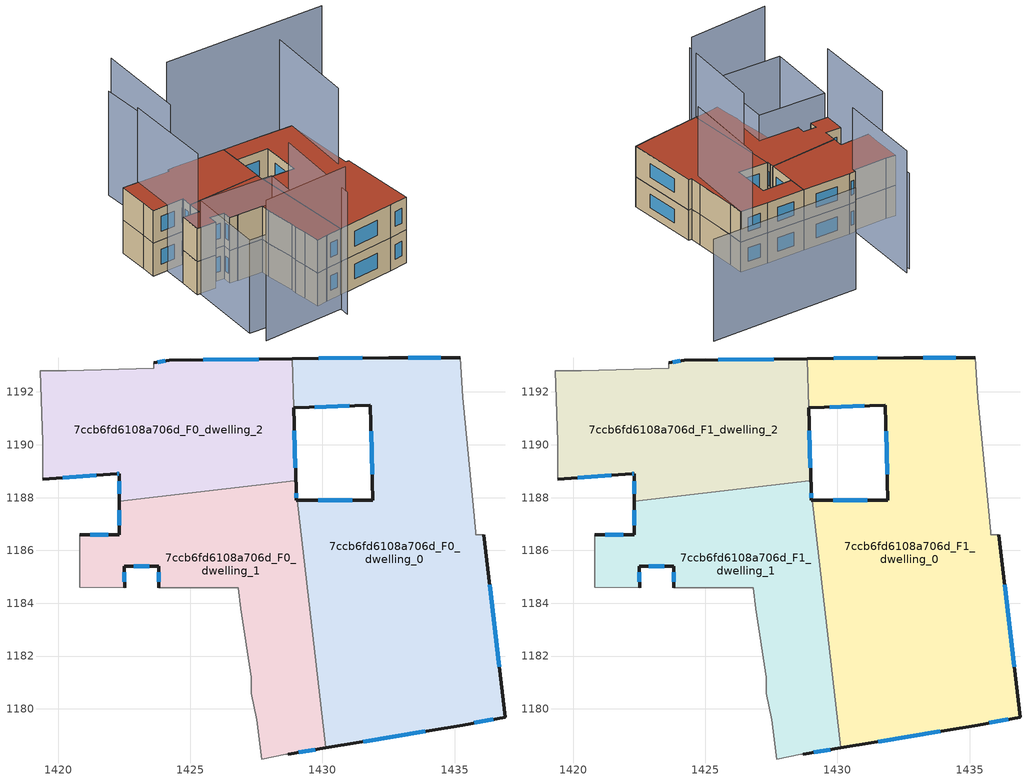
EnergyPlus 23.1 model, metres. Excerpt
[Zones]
7ccb6fd6108a706d_F0_dwelling_0
 floor ground (EU_floor_Construction): 1435.21,1193.3 1435.31,1191.8 1435.71,1187.69 1435.81,1186.69 1435.81,1186.59 1436.11,1186.59 1436.91,1179.69 1435.31,1179.39 1430.12,1178.53 1429.04,1187.89 1431.91,1187.89 1431.81,1191.5 1428.91,1191.4 1428.86,1193.26 1432.51,1193.3 z0
 wall outside (EU_wall_Construction): 1435.21,1193.3 1432.51,1193.3 1428.86,1193.26 / 1430.12,1178.53 1435.31,1179.39 1436.91,1179.69 1436.11,1186.59 / 1428.91,1191.4 1431.81,1191.5 1431.91,1187.89 1429.04,1187.89 z0:3
 wall adiabatic (EU_wall_Construction): 1436.11,1186.59 1435.81,1186.59 1435.81,1186.69 1435.71,1187.69 1435.31,1191.8 1435.21,1193.3 z0:3
 wall to 7ccb6fd6108a706d_F0_dwelling_1 (EU_wall_Construction): 1429.04,1187.89 1430.12,1178.53 z0:3
 wall to 7ccb6fd6108a706d_F0_dwelling_2 (EU_wall_Construction): 1428.86,1193.26 1428.91,1191.4 z0:3
 window (EU_Window_Construction): 1431.51,1193.29 1429.87,1193.27 / 1434.47,1193.3 1433.26,1193.3 / 1436.69,1181.59 1436.33,1184.69 / 1435.75,1179.47 1436.47,1179.6 / 1431.55,1178.76 1433.88,1179.15 / 1431.12,1187.89 1429.83,1187.89 / 1431.84,1190.51 1431.88,1188.89 / 1429.71,1191.43 1431.01,1191.47 z0.83:2.17
7ccb6fd6108a706d_F0_dwelling_1
 floor ground (EU_floor_Construction): 1428.96,1188.63 1429,1188.28 1429.01,1187.89 1429.04,1187.89 1430.12,1178.53 1428.7,1178.29 1428.6,1178.29 1427.7,1178.09 1427.5,1179.59 1427.31,1180.59 1427.31,1181.19 1426.91,1183.79 1426.81,1184.59 1424.6,1184.59 1424.5,1184.59 1423.8,1184.59 1423.8,1185.39 1422.5,1185.4 1422.5,1184.59 1420.8,1184.6 1420.8,1186.6 1422.3,1186.6 1422.3,1187.87 z0
 wall outside (EU_wall_Construction): 1422.5,1184.59 1422.5,1185.4 1423.8,1185.39 1423.8,1184.59 / 1422.3,1187.87 1422.3,1186.6 1420.8,1186.6 / 1429.04,1187.89 1429.01,1187.89 1429,1188.28 / 1428.7,1178.29 1430.12,1178.53 z0:3
 wall adiabatic (EU_wall_Construction): 1423.8,1184.59 1424.5,1184.59 1424.6,1184.59 1426.81,1184.59 1426.91,1183.79 1427.31,1181.19 1427.31,1180.59 1427.5,1179.59 1427.7,1178.09 1428.6,1178.29 1428.7,1178.29 / 1420.8,1186.6 1420.8,1184.6 1422.5,1184.59 z0:3
 wall to 7ccb6fd6108a706d_F0_dwelling_2 (EU_wall_Construction): 1429,1188.28 1428.96,1188.63 1422.3,1187.87 z0:3
 window (EU_Window_Construction): 1423.8,1185.17 1423.8,1184.82 / 1422.86,1185.4 1423.45,1185.4 / 1422.5,1184.82 1422.5,1185.18 / 1421.89,1186.6 1421.22,1186.6 / 1422.3,1187.52 1422.3,1186.95 / 1429,1188 1429,1188.17 / 1429.1,1178.35 1429.73,1178.46 z0.83:2.17
7ccb6fd6108a706d_F0_dwelling_2
 floor ground (EU_floor_Construction): 1428.86,1193.25 1428.91,1191.4 1429,1188.28 1428.96,1188.63 1422.3,1187.87 1422.3,1188.9 1422.2,1188.9 1419.4,1188.7 1419.4,1190.1 1419.3,1192.8 1420.3,1192.8 1423.6,1192.9 1423.6,1193.1 1424.21,1193.2 z0
 wall outside (EU_wall_Construction): 1428.86,1193.25 1424.21,1193.2 1423.6,1193.1 / 1429,1188.28 1428.91,1191.4 / 1419.4,1188.7 1422.2,1188.9 1422.3,1188.9 1422.3,1187.87 z0:3
 wall adiabatic (EU_wall_Construction): 1423.6,1193.1 1423.6,1192.9 1420.3,1192.8 1419.3,1192.8 1419.4,1190.1 1419.4,1188.7 z0:3
 window (EU_Window_Construction): 1424.04,1193.17 1423.77,1193.13 / 1427.58,1193.24 1425.49,1193.22 / 1428.97,1189.14 1428.93,1190.54 / 1422.3,1188.61 1422.3,1188.15 / 1422.23,1188.9 1422.28,1188.9 / 1420.17,1188.75 1421.43,1188.84 z0.83:2.17
7ccb6fd6108a706d_F1_dwelling_0
 floor to 7ccb6fd6108a706d_F0_dwelling_0 (EU_floor_Construction): 1435.21,1193.3 1435.31,1191.8 1435.71,1187.69 1435.81,1186.69 1435.81,1186.59 1436.11,1186.59 1436.91,1179.69 1435.31,1179.39 1430.12,1178.53 1429.04,1187.89 1431.91,1187.89 1431.81,1191.5 1428.91,1191.4 1428.86,1193.26 1432.51,1193.3 z3
 wall outside (EU_wall_Construction): 1435.21,1193.3 1432.51,1193.3 1428.86,1193.26 / 1430.12,1178.53 1435.31,1179.39 1436.91,1179.69 1436.11,1186.59 / 1428.91,1191.4 1431.81,1191.5 1431.91,1187.89 1429.04,1187.89 z3:6
 wall adiabatic (EU_wall_Construction): 1436.11,1186.59 1435.81,1186.59 1435.81,1186.69 1435.71,1187.69 1435.31,1191.8 1435.21,1193.3 z3:6
 wall to 7ccb6fd6108a706d_F1_dwelling_1 (EU_wall_Construction): 1429.04,1187.89 1430.12,1178.53 z3:6
 wall to 7ccb6fd6108a706d_F1_dwelling_2 (EU_wall_Construction): 1428.86,1193.26 1428.91,1191.4 z3:6
 window (EU_Window_Construction): 1431.51,1193.29 1429.87,1193.27 / 1434.47,1193.3 1433.26,1193.3 / 1436.69,1181.59 1436.33,1184.69 / 1435.75,1179.47 1436.47,1179.6 / 1431.55,1178.76 1433.88,1179.15 / 1431.12,1187.89 1429.83,1187.89 / 1431.84,1190.51 1431.88,1188.89 / 1429.71,1191.43 1431.01,1191.47 z3.83:5.17
 roof outside (EU_roof_Construction): 1436.91,1179.69 1436.11,1186.59 1435.81,1186.59 1435.81,1186.69 1435.71,1187.69 1435.31,1191.8 1435.21,1193.3 1432.51,1193.3 1428.86,1193.26 1428.91,1191.4 1431.81,1191.5 1431.91,1187.89 1429.04,1187.89 1430.12,1178.53 1435.31,1179.39 z6
7ccb6fd6108a706d_F1_dwelling_1
 floor to 7ccb6fd6108a706d_F0_dwelling_1 (EU_floor_Construction): 1428.96,1188.63 1429,1188.28 1429.01,1187.89 1429.04,1187.89 1430.12,1178.53 1428.7,1178.29 1428.6,1178.29 1427.7,1178.09 1427.5,1179.59 1427.3,1180.59 1427.3,1181.19 1426.91,1183.79 1426.81,1184.59 1424.6,1184.59 1424.5,1184.59 1423.8,1184.59 1423.8,1185.39 1422.5,1185.4 1422.5,1184.59 1420.8,1184.6 1420.8,1186.6 1422.3,1186.6 1422.3,1187.87 z3
 wall outside (EU_wall_Construction): 1422.5,1184.59 1422.5,1185.4 1423.8,1185.39 1423.8,1184.59 / 1422.3,1187.87 1422.3,1186.6 1420.8,1186.6 / 1429.04,1187.89 1429.01,1187.89 1429,1188.28 / 1428.7,1178.29 1430.12,1178.53 z3:6
 wall adiabatic (EU_wall_Construction): 1423.8,1184.59 1424.5,1184.59 1424.6,1184.59 1426.81,1184.59 1426.91,1183.79 1427.31,1181.19 1427.31,1180.59 1427.5,1179.59 1427.7,1178.09 1428.6,1178.29 1428.7,1178.29 / 1420.8,1186.6 1420.8,1184.6 1422.5,1184.59 z3:6
 wall to 7ccb6fd6108a706d_F1_dwelling_2 (EU_wall_Construction): 1429,1188.28 1428.96,1188.63 1422.3,1187.87 z3:6
 window (EU_Window_Construction): 1423.8,1185.17 1423.8,1184.82 / 1422.86,1185.4 1423.45,1185.4 / 1422.5,1184.82 1422.5,1185.18 / 1421.89,1186.6 1421.22,1186.6 / 1422.3,1187.52 1422.3,1186.95 / 1429,1188 1429,1188.17 / 1429.1,1178.35 1429.73,1178.46 z3.83:5.17
 roof outside (EU_roof_Construction): 1430.12,1178.53 1429.04,1187.89 1429.01,1187.89 1429,1188.28 1428.96,1188.63 1422.3,1187.87 1422.3,1186.6 1420.8,1186.6 1420.8,1184.6 1422.5,1184.59 1422.5,1185.4 1423.8,1185.39 1423.8,1184.59 1424.5,1184.59 1424.6,1184.59 1426.81,1184.59 1426.91,1183.79 1427.31,1181.19 1427.31,1180.59 1427.5,1179.59 1427.7,1178.09 1428.6,1178.29 1428.7,1178.29 z6
7ccb6fd6108a706d_F1_dwelling_2
 floor to 7ccb6fd6108a706d_F0_dwelling_2 (EU_floor_Construction): 1428.86,1193.25 1428.91,1191.4 1429,1188.28 1428.96,1188.63 1422.3,1187.87 1422.3,1188.9 1422.2,1188.9 1419.4,1188.7 1419.4,1190.1 1419.3,1192.8 1420.3,1192.8 1423.6,1192.9 1423.6,1193.1 1424.21,1193.2 z3
 wall outside (EU_wall_Construction): 1428.86,1193.25 1424.21,1193.2 1423.6,1193.1 / 1429,1188.28 1428.91,1191.4 / 1419.4,1188.7 1422.2,1188.9 1422.3,1188.9 1422.3,1187.87 z3:6
 wall adiabatic (EU_wall_Construction): 1423.6,1193.1 1423.6,1192.9 1420.3,1192.8 1419.3,1192.8 1419.4,1190.1 1419.4,1188.7 z3:6
 window (EU_Window_Construction): 1424.04,1193.17 1423.77,1193.13 / 1427.58,1193.24 1425.49,1193.22 / 1428.97,1189.14 1428.93,1190.54 / 1422.3,1188.61 1422.3,1188.15 / 1422.23,1188.9 1422.28,1188.9 / 1420.17,1188.75 1421.43,1188.84 z3.83:5.17
 roof outside (EU_roof_Construction): 1429,1188.28 1428.91,1191.4 1428.86,1193.25 1424.21,1193.2 1423.6,1193.1 1423.6,1192.9 1420.3,1192.8 1419.3,1192.8 1419.4,1190.1 1419.4,1188.7 1422.2,1188.9 1422.3,1188.9 1422.3,1187.87 1428.96,1188.63 z6
shading: 1429.15,1184.45 1428.99,1175.85 z0:11.1; 1420.68,1192.83 1420.84,1184.6 / 1421.55,1175.96 1429.4,1176.79 z0:12.8; 1421.1,1184.59 1427.7,1184.6 / 1427.7,1184.6 1427.7,1177.59 / 1427.7,1177.59 1421.1,1177.59 / 1421.1,1177.59 1421.1,1184.59 z0:8.5; 1435.13,1186.6 1435.23,1195.07 z0:12.9; 1423.51,1200.98 1423.61,1192.74 z0:12.1; 1423.51,1194.1 1423.03,1200.57 z0:9.5; 1443.13,1201.28 1428.58,1200.89 z0:10.1
[Building]
EU S2 Campaign: North Axis=0; Terrain=City; Solar Distribution=FullExterior
[Site:Location]
Lyon-Bron: Latitude=45.75; Longitude=5; Time Zone=1; Elevation=198
[SizingPeriod:WeatherFileDays]
AnnualSizingPeriod: Begin Month=1; Begin Day of Month=1; End Month=12; End Day of Month=31; Day of Week for Start Day=Monday; Use Weather File Daylight Saving Period=No; Use Weather File Rain and Snow Indicators=No
[MATERIAL]
EU_InternalMass_Material: Roughness=MediumRough; Thickness=0.1; Conductivity=1; Density=1800; Specific Heat=900; Thermal Absorptance=0.9; Solar Absorptance=0.7; Visible Absorptance=0.7
[MATERIAL:NOMASS] Roughness=MediumRough; Thermal Absorptance=0.9; Solar Absorptance=0.7; Visible Absorptance=0.7
Name | Thermal Resistance
EU_wall_NoMass | 0.87146
EU_roof_NoMass | 0.842276
EU_floor_NoMass | 0.496999
[WINDOWMATERIAL:SIMPLEGLAZINGSYSTEM]
EU_Window_SimpleGlazing: UFactor=2.2525; Solar Heat Gain Coefficient=0.76; Visible Transmittance=0.76
[CONSTRUCTION]
EU_wall_Construction: EU_wall_NoMass
EU_roof_Construction: EU_roof_NoMass
EU_floor_Construction: EU_floor_NoMass
EU_Window_Construction: EU_Window_SimpleGlazing
EU_InternalMass_Construction: EU_InternalMass_Material
[ZONE] Type=1; Multiplier=1; Ceiling Height=autocalculate; Floor Area=autocalculate; Part of Total Floor Area=Yes
Name | Volume
7ccb6fd6108a706d_F0_dwelling_0 | 255.891
7ccb6fd6108a706d_F1_dwelling_0 | 255.89
7ccb6fd6108a706d_F0_dwelling_1 | 129.576
7ccb6fd6108a706d_F1_dwelling_1 | 129.574
7ccb6fd6108a706d_F0_dwelling_2 | 132.85
7ccb6fd6108a706d_F1_dwelling_2 | 132.814
[INTERNALMASS] Construction=EU_InternalMass_Construction
Name | Zone or ZoneList | Surface Area
7ccb6fd6108a706d_F0_dwelling_0_EU_InternalMass | 7ccb6fd6108a706d_F0_dwelling_0 | 85.2969
7ccb6fd6108a706d_F0_dwelling_1_EU_InternalMass | 7ccb6fd6108a706d_F0_dwelling_1 | 43.1917
7ccb6fd6108a706d_F0_dwelling_2_EU_InternalMass | 7ccb6fd6108a706d_F0_dwelling_2 | 44.2786
7ccb6fd6108a706d_F1_dwelling_0_EU_InternalMass | 7ccb6fd6108a706d_F1_dwelling_0 | 85.2969
7ccb6fd6108a706d_F1_dwelling_1_EU_InternalMass | 7ccb6fd6108a706d_F1_dwelling_1 | 43.1917
7ccb6fd6108a706d_F1_dwelling_2_EU_InternalMass | 7ccb6fd6108a706d_F1_dwelling_2 | 44.2786
[OTHEREQUIPMENT] Fuel Type=Electricity; Design Level Calculation Method=Watts/Area; Power per Zone Floor Area=1; Fraction Latent=0; Fraction Radiant=0; Fraction Lost=0; Carbon Dioxide Generation Rate=0; EndUse Subcategory=EU_Step8_InternalGains
Name | Zone or ZoneList or Space or SpaceList | Schedule
EU_Step8_InternalGain_7ccb6fd6108a706d_F0_dwelling_0_f000 | 7ccb6fd6108a706d_F0_dwelling_0 | EU_Step8_GainSchedule_7ccb6fd6108a706d_F0_dwelling_0_f000
EU_Step8_InternalGain_7ccb6fd6108a706d_F0_dwelling_1_f000 | 7ccb6fd6108a706d_F0_dwelling_1 | EU_Step8_GainSchedule_7ccb6fd6108a706d_F0_dwelling_1_f000
EU_Step8_InternalGain_7ccb6fd6108a706d_F0_dwelling_2_f000 | 7ccb6fd6108a706d_F0_dwelling_2 | EU_Step8_GainSchedule_7ccb6fd6108a706d_F0_dwelling_2_f000
EU_Step8_InternalGain_7ccb6fd6108a706d_F1_dwelling_0_f000 | 7ccb6fd6108a706d_F1_dwelling_0 | EU_Step8_GainSchedule_7ccb6fd6108a706d_F1_dwelling_0_f000
EU_Step8_InternalGain_7ccb6fd6108a706d_F1_dwelling_1_f000 | 7ccb6fd6108a706d_F1_dwelling_1 | EU_Step8_GainSchedule_7ccb6fd6108a706d_F1_dwelling_1_f000
EU_Step8_InternalGain_7ccb6fd6108a706d_F1_dwelling_2_f000 | 7ccb6fd6108a706d_F1_dwelling_2 | EU_Step8_GainSchedule_7ccb6fd6108a706d_F1_dwelling_2_f000
[ZONEVENTILATION:DESIGNFLOWRATE] Schedule=EU_AlwaysOn; Design Flow Rate Calculation Method=AirChanges/Hour; Air Changes per Hour=0.425; Ventilation Type=Natural; Fan Pressure Rise=0; Fan Total Efficiency=1; Constant Term Coefficient=1; Temperature Term Coefficient=0; Velocity Term Coefficient=0; Velocity Squared Term Coefficient=0; Minimum Indoor Temperature=-100; Maximum Indoor Temperature=100; Delta Temperature=-100; Minimum Outdoor Temperature=-100; Maximum Outdoor Temperature=100; Maximum Wind Speed=40
Name | Zone or ZoneList or Space or SpaceList
EU_ConstantAir_7ccb6fd6108a706d_F0_dwelling_0 | 7ccb6fd6108a706d_F0_dwelling_0
EU_ConstantAir_7ccb6fd6108a706d_F0_dwelling_1 | 7ccb6fd6108a706d_F0_dwelling_1
EU_ConstantAir_7ccb6fd6108a706d_F0_dwelling_2 | 7ccb6fd6108a706d_F0_dwelling_2
EU_ConstantAir_7ccb6fd6108a706d_F1_dwelling_0 | 7ccb6fd6108a706d_F1_dwelling_0
EU_ConstantAir_7ccb6fd6108a706d_F1_dwelling_1 | 7ccb6fd6108a706d_F1_dwelling_1
EU_ConstantAir_7ccb6fd6108a706d_F1_dwelling_2 | 7ccb6fd6108a706d_F1_dwelling_2
[HVACTEMPLATE:THERMOSTAT] Constant Heating Setpoint=20; Constant Cooling Setpoint=50
EU_HeatOnly_7ccb6fd6108a706d_F0_dwelling_0; EU_HeatOnly_7ccb6fd6108a706d_F0_dwelling_1; EU_HeatOnly_7ccb6fd6108a706d_F0_dwelling_2; EU_HeatOnly_7ccb6fd6108a706d_F1_dwelling_0; EU_HeatOnly_7ccb6fd6108a706d_F1_dwelling_1; EU_HeatOnly_7ccb6fd6108a706d_F1_dwelling_2
[HVACTEMPLATE:ZONE:IDEALLOADSAIRSYSTEM] System Availability Schedule=EU_AlwaysOn; Maximum Heating Supply Air Temperature=50; Minimum Cooling Supply Air Temperature=13; Maximum Heating Supply Air Humidity Ratio=0.0156; Minimum Cooling Supply Air Humidity Ratio=0.0077; Heating Limit=NoLimit; Cooling Limit=NoLimit; Heating Availability Schedule=EU_AlwaysOn; Cooling Availability Schedule=EU_CoolingOff; Dehumidification Control Type=ConstantSensibleHeatRatio; Cooling Sensible Heat Ratio=0.7; Dehumidification Setpoint=60; Humidification Control Type=None; Humidification Setpoint=30; Outdoor Air Method=None; Outdoor Air Flow Rate per Person=0.00944; Outdoor Air Flow Rate per Zone Floor Area=0; Outdoor Air Flow Rate per Zone=0; Demand Controlled Ventilation Type=None; Outdoor Air Economizer Type=NoEconomizer; Heat Recovery Type=None; Sensible Heat Recovery Effectiveness=0.7; Latent Heat Recovery Effectiveness=0.65
Name | Template Thermostat
7ccb6fd6108a706d_F0_dwelling_0 | EU_HeatOnly_7ccb6fd6108a706d_F0_dwelling_0
7ccb6fd6108a706d_F0_dwelling_1 | EU_HeatOnly_7ccb6fd6108a706d_F0_dwelling_1
7ccb6fd6108a706d_F0_dwelling_2 | EU_HeatOnly_7ccb6fd6108a706d_F0_dwelling_2
7ccb6fd6108a706d_F1_dwelling_0 | EU_HeatOnly_7ccb6fd6108a706d_F1_dwelling_0
7ccb6fd6108a706d_F1_dwelling_1 | EU_HeatOnly_7ccb6fd6108a706d_F1_dwelling_1
7ccb6fd6108a706d_F1_dwelling_2 | EU_HeatOnly_7ccb6fd6108a706d_F1_dwelling_2
[SIZING:ZONE] Zone Cooling Design Supply Air Temperature Input Method=SupplyAirTemperature; Zone Cooling Design Supply Air Temperature=13; Zone Heating Design Supply Air Temperature Input Method=SupplyAirTemperature; Zone Heating Design Supply Air Temperature=50; Zone Cooling Design Supply Air Humidity Ratio=0.008; Zone Heating Design Supply Air Humidity Ratio=0.008; Cooling Design Air Flow Method=DesignDay; Cooling Design Air Flow Rate=0; Cooling Minimum Air Flow per Zone Floor Area=0.000762; Cooling Minimum Air Flow=0; Cooling Minimum Air Flow Fraction=0.2; Heating Design Air Flow Method=DesignDay; Heating Design Air Flow Rate=0; Heating Maximum Air Flow per Zone Floor Area=0.002032; Heating Maximum Air Flow=0.141576; Heating Maximum Air Flow Fraction=0.3; Account for Dedicated Outdoor Air System=No; Dedicated Outdoor Air System Control Strategy=NeutralSupplyAir; Dedicated Outdoor Air Low Setpoint Temperature for Design=autosize; Dedicated Outdoor Air High Setpoint Temperature for Design=autosize; Zone Load Sizing Method=Sensible Load Only No Latent Load; Zone Latent Cooling Design Supply Air Humidity Ratio Input Method=HumidityRatioDifference; Zone Cooling Design Supply Air Humidity Ratio Difference=0.005; Zone Latent Heating Design Supply Air Humidity Ratio Input Method=HumidityRatioDifference; Zone Humidification Design Supply Air Humidity Ratio Difference=0.005
7ccb6fd6108a706d_F0_dwelling_0; 7ccb6fd6108a706d_F0_dwelling_1; 7ccb6fd6108a706d_F0_dwelling_2; 7ccb6fd6108a706d_F1_dwelling_0; 7ccb6fd6108a706d_F1_dwelling_1; 7ccb6fd6108a706d_F1_dwelling_2
[SCHEDULE:CONSTANT]
Name | Hourly Value
EU_AlwaysOn | 1
EU_CoolingOff | 0
[SCHEDULE:FILE] Column Number=1; Rows to Skip at Top=0; Number of Hours of Data=8760; Column Separator=Comma; Interpolate to Timestep=No; Minutes per Item=60; Adjust Schedule for Daylight Savings=Yes
Name | File
EU_Step8_GainSchedule_7ccb6fd6108a706d_F0_dwelling_0_f000 | ../../schedules/7ccb6fd6108a706d/7ccb6fd6108a706d_F0_dwelling_0_f000_gain.csv
EU_Step8_GainSchedule_7ccb6fd6108a706d_F0_dwelling_1_f000 | ../../schedules/7ccb6fd6108a706d/7ccb6fd6108a706d_F0_dwelling_1_f000_gain.csv
EU_Step8_GainSchedule_7ccb6fd6108a706d_F0_dwelling_2_f000 | ../../schedules/7ccb6fd6108a706d/7ccb6fd6108a706d_F0_dwelling_2_f000_gain.csv
EU_Step8_GainSchedule_7ccb6fd6108a706d_F1_dwelling_0_f000 | ../../schedules/7ccb6fd6108a706d/7ccb6fd6108a706d_F1_dwelling_0_f000_gain.csv
EU_Step8_GainSchedule_7ccb6fd6108a706d_F1_dwelling_1_f000 | ../../schedules/7ccb6fd6108a706d/7ccb6fd6108a706d_F1_dwelling_1_f000_gain.csv
EU_Step8_GainSchedule_7ccb6fd6108a706d_F1_dwelling_2_f000 | ../../schedules/7ccb6fd6108a706d/7ccb6fd6108a706d_F1_dwelling_2_f000_gain.csv
